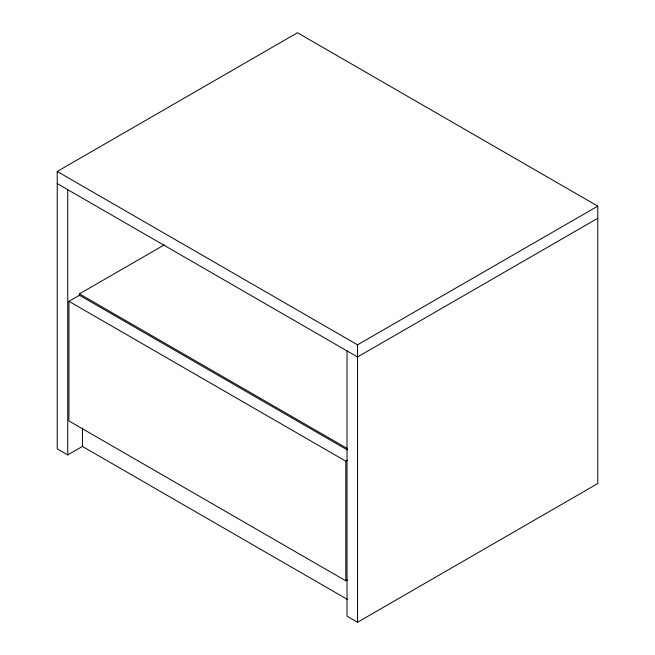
<?xml version="1.0" encoding="UTF-8"?>
<svg xmlns="http://www.w3.org/2000/svg" width="655" height="655" viewBox="0 0 655 655"><rect width="100%" height="100%" fill="white"/><g stroke="black" fill="none" stroke-linecap="round" stroke-linejoin="round"><path stroke-width="0.98" d="M82.751 446.268L67.735 454.938L57.222 448.871L57.222 171.454L297.468 32.75L597.778 206.128L597.778 483.546L357.532 622.25L347.019 616.183L347.019 350.908M79.443 295.888L79.443 293.866L164.29 244.88M347.568 579.798L345.815 580.813L68.939 420.952L68.939 301.316L79.443 295.249L347.486 450.001M57.222 171.454L357.532 344.833L597.778 206.128M597.778 218.271L357.532 356.975L57.222 183.588M68.939 301.316L345.815 461.177L347.568 460.162M79.443 293.866L347.24 448.478M347.592 599.521L82.448 446.44L82.448 428.083M357.532 344.833L357.532 622.25M345.815 461.177L345.815 580.813M67.735 189.663L67.735 454.938"/></g></svg>
